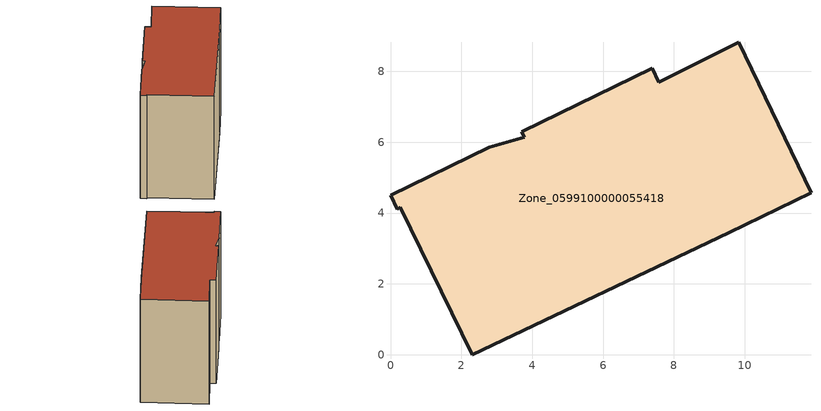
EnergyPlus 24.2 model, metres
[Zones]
Zone_0599100000055418
 floor ground (C_G): 3.7,6.3 7.39,8.09 7.58,7.7 9.83,8.82 11.87,4.57 9.55,3.44 2.31,0 0.28,4.16 0.19,4.11 0,4.51 2.79,5.86 3.78,6.14 z0
 wall outside (C_F): 7.39,8.09 3.7,6.3 3.78,6.14 2.79,5.86 0,4.51 0.19,4.11 0.28,4.16 2.31,0 9.55,3.44 11.87,4.57 9.83,8.82 7.58,7.7 7.39,8.09 z0:8.57
 roof outside (C_R): 2.79,5.86 0,4.51 0.19,4.11 0.28,4.16 2.31,0 9.55,3.44 11.87,4.57 9.83,8.82 7.58,7.7 7.39,8.09 3.7,6.3 3.78,6.14 z8.57
[BUILDING]
Pand.0599100000055418: North Axis=0; Terrain=City; Loads Convergence Tolerance Value=0.04; Temperature Convergence Tolerance Value=0.4; Solar Distribution=FullExterior; Maximum Number of Warmup Days=25; Minimum Number of Warmup Days=1
[Site:Location]
Rotterdam.The.Hague.AP_ZH_NLD Design_Conditions: Latitude=51.96; Longitude=4.45; Time Zone=1; Elevation=-4.5
[SITE:GROUNDTEMPERATURE:BUILDINGSURFACE]
18, 18, 18, 18, 18, 18, 18, 18, 18, 18, 18, 18
[MATERIAL] Thermal Absorptance=0.9; Solar Absorptance=0.7; Visible Absorptance=0.7
Name | Roughness | Thickness | Conductivity | Density | Specific Heat
G.TC.1946-1964 | MediumSmooth | 0.15 | 1 | 540 | 1210
F.TC.1946-1964 | Rough | 0.3 | 0.857143 | 1920 | 840
R.TC.1946-1964 | MediumRough | 0.2 | 0.235294 | 1500 | 1000
[CONSTRUCTION]
C_G: G.TC.1946-1964
C_F: F.TC.1946-1964
C_R: R.TC.1946-1964
[ZONE]
Zone_0599100000055418: Type=1; Multiplier=1; Ceiling Height=Autocalculate; Volume=Autocalculate; Floor Area=autocalculate; Part of Total Floor Area=Yes
[ZONEINFILTRATION:DESIGNFLOWRATE]
Infil_Zone_0599100000055418: Zone or ZoneList or Space or SpaceList=Zone_0599100000055418; Schedule=AlwaysOn; Design Flow Rate Calculation Method=Flow/Area; Flow Rate per Floor Area=0.003; Constant Term Coefficient=1; Temperature Term Coefficient=0; Velocity Term Coefficient=0; Velocity Squared Term Coefficient=0
[HVACTEMPLATE:ZONE:IDEALLOADSAIRSYSTEM]
Zone_0599100000055418: Maximum Heating Supply Air Temperature=50; Minimum Cooling Supply Air Temperature=13; Maximum Heating Supply Air Humidity Ratio=0.0156; Minimum Cooling Supply Air Humidity Ratio=0.0077; Heating Limit=NoLimit; Cooling Limit=NoLimit; Dehumidification Control Type=ConstantSensibleHeatRatio; Cooling Sensible Heat Ratio=0.7; Dehumidification Setpoint=60; Humidification Control Type=None; Humidification Setpoint=30; Outdoor Air Method=None; Outdoor Air Flow Rate per Person=0.00944; Outdoor Air Flow Rate per Zone Floor Area=0; Outdoor Air Flow Rate per Zone=0; Demand Controlled Ventilation Type=None; Outdoor Air Economizer Type=NoEconomizer; Heat Recovery Type=None; Sensible Heat Recovery Effectiveness=0.7; Latent Heat Recovery Effectiveness=0.65
[ZONECONTROL:THERMOSTAT]
ThermostatControl_Zone_0599100000055418: Zone or ZoneList=Zone_0599100000055418; Control Type Schedule=DualSetpointControlType; Control 1=Thermostat_Zone_0599100000055418; Temperature Difference Between Cutout And Setpoint=0
[THERMOSTATSETPOINT:DUALSETPOINT]
Thermostat_Zone_0599100000055418: Heating Setpoint Temperature Schedule=HeatingSetpoint_Zone_0599100000055418; Cooling Setpoint Temperature Schedule=CoolingSetpoint_Zone_0599100000055418
[SCHEDULE:COMPACT]
HeatingSetpoint_Zone_0599100000055418: Through: 12/31, For: AllDays, Until: 24:00, 21
CoolingSetpoint_Zone_0599100000055418: Through: 12/31, For: AllDays, Until: 24:00, 24
DualSetpointControlType: Through: 12/31, For: AllDays, Until: 24:00, 4
AlwaysOn: Through: 12/31, For: AllDays, Until: 24:00, 1
